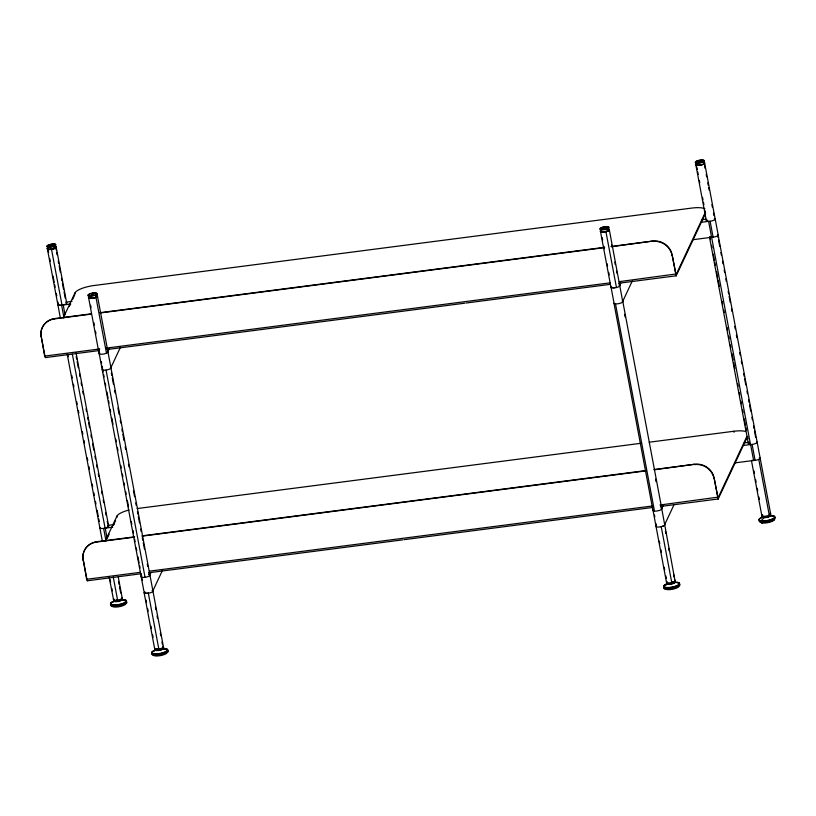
<?xml version="1.0" encoding="UTF-8"?>
<svg xmlns="http://www.w3.org/2000/svg" width="816" height="816" viewBox="0 0 816 816"><rect width="100%" height="100%" fill="white"/><g stroke="black" fill="none" stroke-linecap="round" stroke-linejoin="round"><path stroke-width="1.22" d="M96.767 293.903L97.267 296.412M51.184 245.218L51.571 244.8M54.111 248.594L53.581 246.116M48.96 244.973L49.021 244.759A4.406 1.244 -10.7 0 1 55.641 244.647A4.406 1.244 -10.7 0 1 49.246 246.901A4.406 1.244 -10.7 0 1 49.021 244.759M703.963 162.517L703.81 161.293M608.236 230.765L607.675 228.296M99.226 350.554L45.237 357.632L41.239 336.62A16.912 15.902 25.1 0 1 54.692 318.546L91.351 313.793M41.075 336.967A16.912 15.902 25.1 0 1 54.529 318.893L54.692 318.546M41.463 337.814L44.666 356.092L99.746 348.962M63.281 317.863L74.98 292.883A16.912 4.763 -10.7 0 1 93.881 285.539L691.866 208.07A16.912 4.763 -10.7 0 1 704.902 208.825M69.329 306.439L70.39 304.164M72.522 299.625L74.644 295.086M107.875 351.747L109.487 348.32M110.874 367.69L120.513 347.126M141.219 573.73L87.23 580.808L83.222 559.796A16.912 15.902 25.1 0 1 96.686 541.722L134.609 536.816M83.059 560.143A16.912 15.902 25.1 0 1 96.523 542.069L96.686 541.722M83.222 559.796L86.659 579.278L140.485 572.302M105.264 541.039L116.974 516.069A16.912 4.763 -10.7 0 1 129.152 509.99M107.6 537.56L109.191 534.164M113.444 525.076L115.576 520.537M149.869 574.933L150.94 572.648M152.867 590.876L162.496 570.313M619.732 285.437L620.803 283.152M622.73 301.379L632.369 280.816M612.061 246.656L652.688 241.077A16.912 15.902 25.1 0 1 672.139 254.878L676.025 274.778L705.35 212.282M705.554 213.343L676.148 275.89L672.139 254.878M675.74 274.013L619.242 281.653M663.337 505.196L661.725 508.623L675.25 581.961M664.724 524.555L673.822 505.145M654.055 469.843L694.671 464.253A16.912 15.902 25.1 0 1 714.133 478.064L718.019 497.964L746.813 436.601M747.548 436.529L718.141 499.076L714.133 478.064M717.733 497.189L659.991 505.002M604.156 227.827L604.605 227.389M696.13 162.741L696.578 165.26M92.228 294.148L92.973 293.719M699.434 161.231L700.312 160.834M88.322 294.78L88.516 297.055A4.651 1.306 -10.7 0 0 93.911 297.738A4.651 1.306 -10.7 0 0 96.625 295.168M45.115 356.51L44.829 355.745M603.962 227.837L604.982 227.521M50.816 245.239L51.704 244.8M92.004 294.148L93.126 293.821M699.21 161.221L700.342 160.885L699.026 161.109L700.342 160.905L699.037 161.068L700.322 160.946L699.088 161.027L700.281 160.987L699.149 160.987L700.22 161.027L699.679 160.997A18.605 8.986 70 0 1 702.137 162.017M50.704 245.228L51.826 244.841M121.961 599.75L122.41 599.128L118.249 576.983M163.2 648.659L163.659 648.037L97.471 296.137M50.561 245.137L51.877 244.882L50.561 245.147L51.836 244.851L50.572 245.167L51.214 245.014A18.605 15.667 -73.4 0 1 54.988 244.076M763.715 517.619L763.011 516.212M91.831 294.086L93.014 293.944M51.877 244.902L50.561 245.116L51.826 244.994M603.677 227.695L604.931 227.582M65.688 302.195L72.002 301.379M702.26 219.728L706.044 219.229M70.788 303.98L63.209 304.96L65.035 314.701M701.036 222.329L708.614 221.35L750.516 444.526M100.205 312.65L604.646 247.299M610.96 246.473L652.688 241.077M54.529 318.893L91.188 314.14M100.042 312.997L604.483 247.646M692.672 239.741L711.613 237.293M106.009 348.146L610.48 282.795M106.733 349.574L464.753 303.195M465.997 303.032L609.96 284.386M618.722 283.254L676.301 275.788L676.107 274.727M137.129 508.562L641.57 443.21M649.159 442.221L733.859 431.256A16.912 4.763 -10.7 0 1 745.6 431.48M107.681 525.371L113.995 524.555M744.253 442.904L749.302 442.252M112.781 527.167L105.203 528.146L107.202 538.774M743.029 445.516L750.608 444.526L753.607 460.469L734.665 462.927M142.198 535.826L645.364 470.638M654.218 469.496L694.671 464.253M96.523 542.069L134.446 537.163M142.035 536.173L646.466 470.822M149.257 571.169L652.474 505.971M148.726 572.761L402.839 539.835M404.093 539.672L653.198 507.399M661.96 506.267L718.294 498.974L718.09 497.903M667.233 583.858L667.376 583.838A3.947 1.112 -10.7 0 0 671.466 584.042A3.947 1.112 -10.7 0 0 675.056 582.349M91.861 293.954L92.983 293.954L92.381 293.75M114.056 600.994L114.199 600.994A3.947 1.112 -10.7 0 0 118.065 601.504A3.947 1.112 -10.7 0 0 121.961 599.658M51.724 245.055L50.694 244.994M699.179 160.966L700.077 161.089M91.973 293.882L92.789 294.035M770.763 515.416L772.803 515.865M604.819 227.654L603.983 227.511M603.911 227.531L604.625 227.735L604.085 227.48M50.837 244.933L51.663 245.086L51.02 244.871M667.09 583.838L666.529 582.369M113.781 600.902L109.15 577.167M699.547 160.844L699.679 160.997A18.605 8.986 70 0 0 697.364 160.721M655.574 479.145L656.044 481.634M660.552 505.277L661.031 507.766M704.687 163.333L718.182 234.947M718.151 235.202L770.661 513.896M704.596 165.842L705.044 168.269M706.187 174.338L706.646 176.766M707.788 182.825L708.247 185.252M708.696 187.68L709.155 190.108M711.899 204.663L712.348 207.091M713.49 213.149L713.949 215.577M739.684 352.583L740.153 355.072M741.326 361.294L741.795 363.783M743.672 373.748L744.141 376.237M744.61 378.726L745.783 384.948M746.956 391.17L747.425 393.659M748.598 399.881L749.068 402.37M749.537 404.858L750.71 411.08M751.893 417.302L752.362 419.791M753.535 426.023L754.004 428.512M754.474 431.001L755.647 437.223M717.59 234.957L718.06 237.466M718.529 239.965L719.712 246.228M720.885 252.491L721.354 255M722.527 261.253L722.996 263.762M724.169 270.025L724.639 272.524M725.822 278.786L726.291 281.296M728.168 291.312L728.637 293.811M729.106 296.32L730.279 302.583M731.452 308.836L731.932 311.345M734.747 326.369L735.216 328.879M736.389 335.141L736.858 337.64M758.778 459.388L769.274 515.182A4.508 1.275 -10.7 0 1 763.337 516.242A4.508 1.275 -10.7 0 1 762.603 514.661M710.104 221.238L713.102 237.181M752.097 444.414L755.096 460.357M696.833 167.107L697.292 169.534M697.741 171.962L698.2 174.389M699.343 180.448L699.802 182.876M702.535 197.431L702.994 199.859M703.453 202.286L703.902 204.714M705.044 210.773L705.503 213.2M709.91 236.62L710.379 239.108M711.552 245.33L712.021 247.819M713.194 254.041L714.377 260.263M714.847 262.752L715.316 265.241M716.489 271.463L717.662 277.695M718.131 280.184L719.304 286.406M722.119 301.339L722.588 303.827M723.761 310.049L724.231 312.538M727.056 327.481L727.525 329.97M728.698 336.192L729.167 338.681M730.34 344.933L730.81 347.432M731.983 353.695L733.156 359.958M733.635 362.467L734.808 368.72M737.623 383.755L738.092 386.254M739.265 392.516L739.745 395.026M740.918 401.278L741.387 403.787M742.56 410.05L743.029 412.549M744.202 418.812L745.375 425.075M745.844 427.574L746.324 430.083M747.497 436.346L747.966 438.845M754.004 470.965L754.474 473.443M755.636 479.635L756.106 482.123M757.268 488.315L757.738 490.804M758.9 496.995L759.37 499.474M709.594 237.629L748.343 443.618M695.824 164.771L706.319 220.565M751.556 461.081L761.818 515.63M733.859 431.256L734.063 432.317M622.822 301.543L661.807 508.776M609.338 229.877L622.781 301.828M611.551 244.739L612.02 247.217M614.815 262.099L615.284 264.578M616.447 270.779L616.916 273.258M665.428 531.022L665.887 533.501M668.692 548.383L669.161 550.861M673.588 574.423L674.057 576.902M605.941 231.734L616.447 287.528M661.235 526.697L671.731 582.491M615.488 303.878L654.483 511.112M602.208 237.66L602.677 240.139M603.84 246.34L604.309 248.819M607.104 263.69L607.573 266.179M608.736 272.371L609.205 274.849M654.493 514.998L654.83 516.773M656.166 523.852L656.492 525.626A4.508 1.275 -10.7 0 0 659.909 526.942A4.508 1.275 -10.7 0 0 664.673 524.504M659.318 541.202L659.777 543.691M660.95 549.882L661.409 552.361M664.214 567.242L664.683 569.721M665.846 575.923L666.315 578.401M611.011 287.018L614.009 302.96A4.508 1.275 -10.7 0 0 619.252 303.511A4.508 1.275 -10.7 0 0 622.21 301.073M652.994 510.204L666.448 582.094M600.464 231.448L610.96 287.242M613.969 303.256L652.963 510.49M111.333 372.912L111.802 375.421M112.271 377.92L113.444 384.183M114.617 390.436L115.087 392.945M117.912 407.959L119.085 414.212M120.258 420.475L120.727 422.974M121.9 429.236L122.369 431.735M122.849 434.234L124.022 440.497M125.195 446.75L125.664 449.259M128.479 464.273L128.948 466.772M133.416 490.467L134.589 496.689M135.762 502.921L136.231 505.41M137.404 511.632L137.873 514.131M138.343 516.62L139.526 522.842M140.699 529.074L141.168 531.563M142.341 537.785L142.81 540.284M143.279 542.773L144.452 548.995M147.268 563.938L147.737 566.437M148.91 572.659L149.389 575.147M155.428 607.247L155.897 609.736M157.06 615.927L157.529 618.416M160.334 633.287L160.793 635.766M161.966 641.968L162.425 644.446M95.982 297.432L106.478 353.226M148.339 593.212L158.834 649.006M106.06 370.076L145.054 577.31M90.586 305.215L91.055 307.693M93.85 322.575L94.319 325.054M95.482 331.255L95.951 333.734M98.746 348.605L99.685 353.573M101.317 361.672L101.653 363.446M102.153 366.098L102.479 367.873M102.683 369.505L103.153 371.994M103.622 374.493L104.091 376.982M105.264 383.204L105.733 385.693M106.906 391.925L108.079 398.147M108.548 400.646L109.018 403.135M110.191 409.357L110.67 411.845M111.843 418.078L113.016 424.3M115.831 439.253L116.3 441.742M117.473 447.964L117.943 450.452M120.768 465.406L121.237 467.894M122.41 474.127L122.879 476.626M124.052 482.888L124.522 485.387M125.695 491.65L126.164 494.149M127.337 500.402L128.52 506.665M131.335 521.679L131.804 524.188M132.977 530.441L133.447 532.94M134.62 539.203L135.099 541.702M136.272 547.964L136.741 550.463M137.914 556.726L139.087 562.979M139.556 565.488L140.026 567.987M141.199 574.24L141.668 576.749M142.137 578.656L142.474 580.431M146.054 600.086L146.523 602.565M147.686 608.767L148.155 611.245M150.96 626.127L151.419 628.606M152.592 634.807L153.051 637.286M143.922 591.325L99.144 353.338A4.508 1.275 -10.7 0 0 104.285 353.909A4.508 1.275 -10.7 0 0 107.406 351.461M88.607 297.809L99.103 353.603M144.095 592.6L154.795 649.454L155.448 649.903A3.947 1.112 -10.7 0 0 155.448 649.995M74.98 292.883L75.174 293.944M116.974 516.069L117.167 517.13M56.171 247.095L66.718 303.175M75.99 352.522L108.64 526.055M55.672 247.33L56.131 249.808M56.6 252.287L57.069 254.765M58.232 260.967L58.701 263.446M59.17 265.924L60.333 272.126M61.496 278.327L61.965 280.806M62.434 283.285L63.597 289.486M64.066 291.965L65.229 298.156M76.194 356.541L76.663 359.03M77.132 361.519L78.305 367.751M79.468 373.983L79.937 376.472M81.11 382.694L81.58 385.193M82.753 391.415L83.222 393.904M86.027 408.857L86.496 411.346M87.669 417.568L88.138 420.067M88.607 422.555L89.546 427.564M90.964 435.071L91.433 437.57M92.606 443.822L93.789 450.085M94.962 456.338L95.441 458.847M96.614 465.1L97.084 467.599M98.267 473.861L98.736 476.36M101.561 491.375L102.031 493.884M103.214 500.137L103.683 502.636M105.57 512.652L106.039 515.151M107.222 521.414L107.692 523.913M118.616 581.9L119.085 584.378M119.554 586.857L120.717 593.059M72.369 354.236L105.091 528.166M47.92 248.105A4.508 1.275 -10.7 0 0 51.52 249.4L62.026 305.194A4.508 1.275 -10.7 0 0 66.402 302.665M113.251 577.055L117.586 600.097A4.508 1.275 -10.7 0 0 121.859 597.557M61.639 305.245L63.995 317.771M103.632 528.431L105.988 540.957M67.769 354.205L68.248 356.714M71.777 375.482L72.247 377.981M73.43 384.244L73.899 386.743M76.724 401.758L77.194 404.267M78.377 410.519L78.846 413.018M82.375 431.756L82.844 434.245M84.017 440.477L84.476 442.966M87.292 457.919L87.761 460.408M88.934 466.63L89.403 469.118M92.208 484.072L92.677 486.56M93.85 492.793L94.319 495.281M95.482 501.503L95.951 504.002M97.124 510.224L98.297 516.457M98.767 518.945L99.236 521.434M48.154 250.043L48.613 252.521M49.786 258.723L50.245 261.202M53.05 276.073L54.213 282.275M54.682 284.753L55.151 287.232M56.314 293.434L56.783 295.912M57.946 302.114L58.415 304.592M110.18 579.697L110.639 582.175M111.812 588.377L112.271 590.855M47.359 248.747L60.394 318.189M67.269 354.501L102.388 541.365M87.19 579.646L87.383 580.706M624.597 314.293L625.066 316.802M51.224 245.208L51.214 245.014A18.605 15.667 -73.4 0 0 47.583 246.687M770.355 515.488A3.947 1.112 -10.7 0 1 767.091 517.385A3.947 1.112 -10.7 0 1 762.674 517.13M770.722 514.753A4.508 1.275 -10.7 0 1 765.949 517.201A4.508 1.275 -10.7 0 1 762.521 515.896M769.886 514.417A4.508 1.275 -10.7 0 1 770.243 514.508M769.774 513.376A4.508 1.275 -10.7 0 1 769.274 515.182M764.521 517.262A29.896 21.92 -82.2 0 0 762.654 519.037L761.093 520.904L761.318 522.281A1.132 0.826 -82.2 0 0 762.317 522.974M768.876 516.385A2.815 0.796 -10.7 0 1 768.305 516.671M767.581 516.926A2.815 0.796 -10.7 0 1 763.888 517.058M770.814 515.579A8.027 2.264 -10.7 0 1 773.099 518.599A8.027 2.264 -10.7 0 1 761.134 520.822A8.027 2.264 -10.7 0 1 762.409 517.13M774.262 519.384A7.028 1.979 -10.7 0 1 774.037 520.098M773.854 520.292A7.028 1.979 -10.7 0 1 767.581 522.699A7.028 1.979 -10.7 0 1 761.032 522.628M760.818 522.505A7.028 1.979 -10.7 0 1 760.451 521.893M774.792 517.63A8.15 2.295 -10.7 0 1 767.642 521.924A8.15 2.295 -10.7 0 1 759.298 520.577M770.967 515.763A8.17 2.305 -10.7 0 1 773.639 518.619A8.17 2.305 -10.7 0 1 762.093 521.189A8.17 2.305 -10.7 0 1 760.828 518.017M761.226 517.823A8.17 2.305 -10.7 0 1 762.593 517.262M769.835 513.713A3.947 1.112 -10.7 0 1 769.906 514.498M769.498 514.814A3.947 1.112 -10.7 0 1 768.896 515.131M759.4 457.603A4.508 1.275 -10.7 0 1 758.125 459.653A4.508 1.275 -10.7 0 1 751.913 460.285M759.329 457.919A3.947 1.112 -10.7 0 1 759.584 458.143M62.026 305.194A4.508 1.275 -10.7 0 1 58.415 303.899M717.713 234.518A4.508 1.275 -10.7 0 1 715.754 236.599A4.508 1.275 -10.7 0 1 709.787 237.058M714.316 218.464A4.508 1.275 -10.7 0 1 713.898 220.218A4.508 1.275 -10.7 0 1 708.115 221.34A4.508 1.275 -10.7 0 1 706.84 219.922M652.525 241.424A16.912 15.902 25.1 0 1 671.976 255.224M110.405 367.404A4.508 1.275 -10.7 0 1 106.559 369.995A4.508 1.275 -10.7 0 1 102.643 368.761M618.824 285.039A4.508 1.275 -10.7 0 1 618.569 286.814A4.508 1.275 -10.7 0 1 612.653 287.946A4.508 1.275 -10.7 0 1 611.633 286.426M148.573 574.484A4.508 1.275 -10.7 0 1 149.002 576.147A4.508 1.275 -10.7 0 1 143.075 577.453A4.508 1.275 -10.7 0 1 141.637 576.004M121.982 598.587A4.508 1.275 -10.7 0 1 118.096 601.106A4.508 1.275 -10.7 0 1 113.883 600.056M117.586 600.097A4.508 1.275 -10.7 0 1 113.863 598.842M120.85 599.923A29.896 28.55 8.1 0 1 123.797 600.352L126.409 601.045L126.715 602.402A1.132 1.081 8.1 0 1 125.807 603.626M120.513 600.331A2.815 0.796 -10.7 0 1 119.564 600.8M118.973 600.984A2.815 0.796 -10.7 0 1 115.79 601.219M114.648 601.117A29.896 28.55 8.1 0 0 112.69 602.126L110.537 603.524L110.69 604.972A1.132 1.081 8.1 0 0 111.415 605.788M122.165 599.587A8.027 2.264 -10.7 0 1 124.766 602.545A8.027 2.264 -10.7 0 1 112.822 604.85A8.027 2.264 -10.7 0 1 113.781 601.208M125.807 603.452A7.028 1.979 -10.7 0 1 120.646 606.38A7.028 1.979 -10.7 0 1 112.72 606.706M112.139 606.319A7.028 1.979 -10.7 0 1 111.996 605.839M126.103 601.504A8.15 2.295 -10.7 0 1 118.942 605.972A8.15 2.295 -10.7 0 1 111.129 604.228M121.931 599.78A8.17 2.305 -10.7 0 1 125.103 602.677A8.17 2.305 -10.7 0 1 112.934 605.146A8.17 2.305 -10.7 0 1 113.608 601.474M117.616 599.933A3.947 1.112 -10.7 0 1 116.688 600.046M114.495 599.944A3.947 1.112 -10.7 0 1 114.097 599.77M756.942 441.884A4.508 1.275 -10.7 0 1 752.311 444.383A4.508 1.275 -10.7 0 1 748.904 443.047M749.537 444.22A3.947 1.112 -10.7 0 1 749.037 443.333M107.783 525.637A4.508 1.275 -10.7 0 1 105.264 528.125A4.508 1.275 -10.7 0 1 99.95 527.513M694.508 464.6A16.912 15.902 25.1 0 1 713.969 478.411M152.113 590.509A4.508 1.275 -10.7 0 1 151.654 592.273A4.508 1.275 -10.7 0 1 145.87 593.385A4.508 1.275 -10.7 0 1 144.616 591.957M661.256 508.337A4.508 1.275 -10.7 0 1 657.808 510.847A4.508 1.275 -10.7 0 1 653.177 509.959M706.87 220.483A3.947 1.112 -10.7 0 1 707.013 220.187M714.551 218.953A3.947 1.112 -10.7 0 1 714.632 219.218M704.065 163.486A3.886 1.091 -10.7 0 1 703.851 163.812M701.658 164.842A3.886 1.091 -10.7 0 1 699.628 165.26M698.822 165.332A3.886 1.091 -10.7 0 1 698.414 165.342M698.027 165.342A3.886 1.091 -10.7 0 1 697.67 165.322M697.343 165.281A3.886 1.091 -10.7 0 1 696.568 164.383M704.524 162.955A4.447 1.255 -10.7 0 1 700.087 165.23A4.447 1.255 -10.7 0 1 696.007 164.342M703.739 162.568A4.447 1.255 -10.7 0 1 704.31 162.772M702.627 164.587A5.661 2.734 70 0 1 702.352 164.618M699.995 160.324A4.621 1.306 -10.7 0 1 703.708 161.68A4.621 1.306 -10.7 0 1 695.885 163.027A4.621 1.306 -10.7 0 1 699.659 160.385M703.82 162.241A4.651 1.306 -10.7 0 1 701.393 164.75A4.651 1.306 -10.7 0 1 695.64 164.302M107.712 526.983A3.947 1.112 -10.7 0 1 106.58 527.554M609.205 229.612A4.508 1.275 -10.7 0 1 604.462 232.019A4.508 1.275 -10.7 0 1 600.872 230.806M614.458 287.711A3.947 1.112 -10.7 0 1 612.816 287.742M611.541 287.252A3.947 1.112 -10.7 0 1 611.541 286.977M601.525 229.429A18.605 12.444 -85.3 0 1 604.33 227.664A18.605 12.444 -85.3 0 1 607.257 226.532M602.279 231.958A5.661 3.784 -85.3 0 1 601.994 231.999M609.134 229.52A4.447 1.255 -10.7 0 1 604.37 231.887A4.447 1.255 -10.7 0 1 600.953 230.653M603.248 227.215A4.621 1.306 -10.7 0 1 608.879 227.827A4.621 1.306 -10.7 0 1 601.423 229.796A4.621 1.306 -10.7 0 1 602.932 227.297M609.154 229.102A4.651 1.306 -10.7 0 1 604.738 231.632A4.651 1.306 -10.7 0 1 600.566 230.54M608.389 228.837A4.651 1.306 -10.7 0 1 608.603 228.888M608.491 230.418A3.886 1.091 -10.7 0 1 608.308 230.571M163.21 648.567A3.947 1.112 -10.7 0 1 159.793 650.321A3.947 1.112 -10.7 0 1 155.53 650.168M162.833 648.19A3.947 1.112 -10.7 0 1 163.057 648.322M162.741 647.353A4.508 1.275 -10.7 0 1 162.353 649.118A4.508 1.275 -10.7 0 1 156.509 650.24A4.508 1.275 -10.7 0 1 155.397 648.751M162.608 646.303A4.508 1.275 -10.7 0 1 160.089 648.751A4.508 1.275 -10.7 0 1 154.632 648.251M162.833 648.914A29.896 28.55 8.1 0 1 165.046 649.261L167.657 649.954L167.963 651.311A1.132 1.081 8.1 0 1 167.056 652.535M161.629 649.332A2.815 0.796 -10.7 0 1 161.058 649.607M160.058 649.934A2.815 0.796 -10.7 0 1 156.784 650.036M155.224 650.352A29.896 28.55 8.1 0 0 153.938 651.035L151.725 652.504L151.929 653.881A1.132 1.081 8.1 0 0 152.949 654.758M163.414 648.496A8.027 2.264 -10.7 0 1 165.893 651.515A8.027 2.264 -10.7 0 1 153.796 653.718A8.027 2.264 -10.7 0 1 155.509 649.934M166.903 652.055A7.028 1.979 -10.7 0 1 166.903 652.902M166.566 653.279A7.028 1.979 -10.7 0 1 160.436 655.605A7.028 1.979 -10.7 0 1 153.969 655.615M153.734 655.503A7.028 1.979 -10.7 0 1 153.235 654.922M167.729 650.678A8.15 2.295 -10.7 0 1 159.895 654.932A8.15 2.295 -10.7 0 1 152.194 653.33M163.7 648.679A8.17 2.305 -10.7 0 1 165.995 651.78A8.17 2.305 -10.7 0 1 153.765 654.004A8.17 2.305 -10.7 0 1 155.326 650.199M148.359 593.048A3.947 1.112 -10.7 0 1 145.238 593.059M144.84 592.885A3.947 1.112 -10.7 0 1 144.962 592.059M158.865 648.842A3.947 1.112 -10.7 0 1 157.08 648.995M156.325 648.965A3.947 1.112 -10.7 0 1 155.744 648.853M155.336 648.679A3.947 1.112 -10.7 0 1 155.152 648.445M55.621 247.391A3.886 1.091 -10.7 0 1 55.1 248.054M52.714 248.982A3.886 1.091 -10.7 0 1 50.653 249.319M49.47 249.349A3.886 1.091 -10.7 0 1 49.225 249.329M62.057 305.031A3.947 1.112 -10.7 0 1 59.548 305.133M58.966 305.021A3.947 1.112 -10.7 0 1 58.579 304.837M51.52 249.4A4.508 1.275 -10.7 0 0 55.896 246.86A4.447 1.255 -10.7 0 1 51.673 249.237A4.447 1.255 -10.7 0 1 47.726 248.156M48.532 249.206A5.661 4.763 -73.4 0 1 48.052 249.257M55.845 246.401A4.651 1.306 -10.7 0 1 51.541 249.053A4.651 1.306 -10.7 0 1 47.777 247.697M96.788 296.106A3.886 1.091 -10.7 0 1 94.921 297.616M93.554 297.983A3.886 1.091 -10.7 0 1 91.678 298.248M90.107 298.197A3.886 1.091 -10.7 0 1 89.27 297.432M96.931 295.678A4.508 1.275 -10.7 0 1 93.769 298.115A4.508 1.275 -10.7 0 1 88.669 297.503M107.386 351.961A3.947 1.112 -10.7 0 1 107.396 352.237M93.534 292.883A18.605 5.008 84.1 0 0 92.473 293.974A18.605 5.008 84.1 0 0 91.535 295.698M96.737 295.545A4.447 1.255 -10.7 0 1 93.942 297.932A4.447 1.255 -10.7 0 1 88.679 297.442M92.157 298.207A5.661 1.52 84.1 0 1 92.014 298.268M92.147 293.362A4.621 1.306 -10.7 0 1 97.063 294.066A4.621 1.306 -10.7 0 1 90.566 296.137A4.621 1.306 -10.7 0 1 89.24 294.28M89.474 294.168A4.621 1.306 -10.7 0 1 91.82 293.423M675.271 581.278A4.508 1.275 -10.7 0 1 670.803 583.766A4.508 1.275 -10.7 0 1 667.121 582.542M674.434 579.982A4.508 1.275 -10.7 0 1 673.975 581.767A4.508 1.275 -10.7 0 1 668.131 582.859A4.508 1.275 -10.7 0 1 667.08 581.369M667.162 584.307A29.896 28.397 -37.3 0 0 665.887 585.092L663.724 586.714L663.928 588.091A1.132 1.071 -37.3 0 0 665.224 588.887M675.362 582.43A29.896 28.397 -37.3 0 1 676.801 582.583L679.381 583.124L679.677 584.47A1.132 1.071 -37.3 0 1 679.3 585.511M675.189 582.185A8.027 2.264 -10.7 0 1 677.81 585.174A8.027 2.264 -10.7 0 1 665.713 587.418A8.027 2.264 -10.7 0 1 667.294 583.654M678.902 586.255A7.028 1.979 -10.7 0 1 674.179 588.866A7.028 1.979 -10.7 0 1 666.733 589.54M666.366 589.468A7.028 1.979 -10.7 0 1 665.132 588.734M679.371 584.195A8.15 2.295 -10.7 0 1 672.19 588.55A8.15 2.295 -10.7 0 1 664.02 587.061M676.882 582.42A8.17 2.305 -10.7 0 1 677.158 585.817A8.17 2.305 -10.7 0 1 665.336 587.642A8.17 2.305 -10.7 0 1 667.08 583.93M673.373 583.083A2.815 0.796 -10.7 0 1 672.047 583.583M670.691 583.848A2.815 0.796 -10.7 0 1 668.967 583.838M674.71 580.9A3.947 1.112 -10.7 0 1 674.444 581.206M673.965 581.522A3.947 1.112 -10.7 0 1 671.629 582.349M674.577 580.39A3.947 1.112 -10.7 0 1 674.761 580.625M663.469 525.728A3.947 1.112 -10.7 0 1 662.816 526.034M697.527 162.894A4.406 1.244 -10.7 0 0 704.106 160.701A4.406 1.244 -10.7 0 0 697.66 160.681A4.406 1.244 -10.7 0 0 697.527 162.894M602.341 229.5A4.406 1.244 -10.7 0 0 608.746 227.246A4.406 1.244 -10.7 0 0 602.116 227.348A4.406 1.244 -10.7 0 0 602.341 229.5M49.093 247.228A4.621 1.306 -10.7 0 0 55.896 244.892A4.621 1.306 -10.7 0 0 49.052 244.943A4.621 1.306 -10.7 0 0 49.093 247.228M90.352 295.81A4.406 1.244 -10.7 0 0 96.89 293.607A4.406 1.244 -10.7 0 0 90.403 293.617A4.406 1.244 -10.7 0 0 90.352 295.81"/></g></svg>
